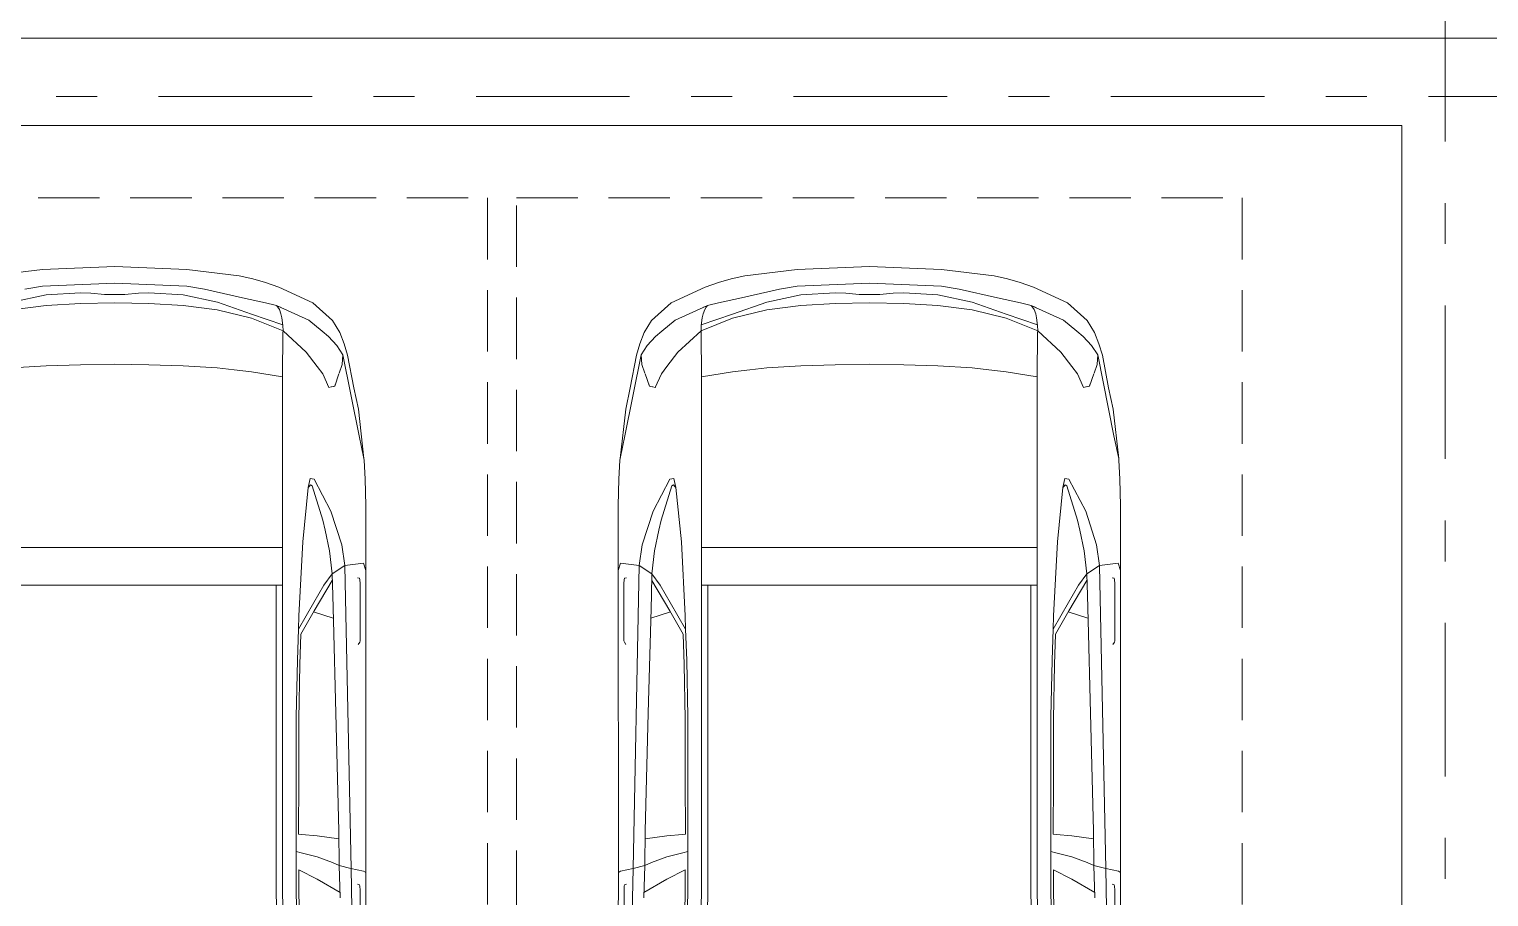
# Model space of a CAD drawing. Header units: millimetres. Extents: x 18162 to 3540582, y 72188 to 247925.
# Drawn here: x 39495 to 44523, y 93888 to 96877 of the extents above; entities that cross this region are included whole.
import ezdxf
from ezdxf.enums import TextEntityAlignment as Align

# ---------------------------------------------------------------- set-up
doc = ezdxf.new("R2010")
doc.units = ezdxf.units.MM
doc.header["$MEASUREMENT"] = 0
doc.set_wipeout_variables(frame=1)
for name, pattern in [('Double Dashed', [1093.611073, 529.166651, -211.666656, 141.111112, -211.666656]), ('Hidden Line', [317.5, 211.666667, -105.833333]), ('Wipeout_Contour', [1000, 0, -1000])]:
    doc.linetypes.add(name, pattern=pattern)
for name, color, linetype in [('Interior - Equipment', 7, 'Continuous'), ('Interior - Furniture', 7, 'Continuous'), ('Structural - Bearing', 7, 'Continuous'), ('Structural - Grid', 7, 'Continuous')]:
    doc.layers.add(name, color=color, linetype=linetype)
doc.styles.add('GENERATED_STYLE_3', font='', dxfattribs={"width": 0.8})
doc.styles.get('GENERATED_STYLE_3').set_extended_font_data('ISOCPEUR MON')

# ---------------------------------------------------------------- blocks, each defined once
blk = doc.blocks.new('Hybrid Car 27[4]_3', base_point=(39789.6, 92471.7))
at = {"layer": 'Interior - Furniture', "color": 7, "linetype": 'Continuous', "lineweight": 5}
for p, q in [((39360.1, 96026.9), (39541.3, 96049.7)), ((39541.3, 96049.7), (39789.6, 96059.4)), ((40037.9, 96049.7), (39789.6, 96059.4)), ((40219, 96026.9), (40037.9, 96049.7)), ((39541.2, 95992.3), (39480.1, 95981.3)), ((39789.6, 96002.5), (39541.2, 95992.3)), ((39789.6, 96002.5), (40037.9, 95992.3)), ((40037.9, 95992.3), (40099, 95981.3)), ((40265.3, 96017.1), (40219, 96026.9)), ((40309.5, 96004.4), (40265.3, 96017.1)), ((40355.5, 95988.1), (40309.5, 96004.4)), ((39553.6, 95961.7), (39435.8, 95936.1)), ((39553.6, 95961.7), (39671.3, 95968.8)), ((39671.3, 95968.8), (39708, 95967.2)), ((39708, 95967.2), (39754.1, 95963.5)), ((39754.1, 95963.5), (39754.1, 95963.5)), ((39789.6, 95963.1), (39754.1, 95963.5)), ((39789.6, 95963.1), (39825.1, 95963.5)), ((39871.2, 95967.2), (39825.1, 95963.5)), ((39825.1, 95963.5), (39825.1, 95963.5)), ((39907.8, 95968.8), (39871.2, 95967.2)), ((40025.5, 95961.7), (39907.8, 95968.8)), ((40025.5, 95961.7), (40143.3, 95936.1)), ((40230.5, 95951.8), (40099, 95981.3)), ((40309.6, 95934.3), (40230.5, 95951.8)), ((40472.2, 95934.8), (40355.5, 95988.1)), ((39435.9, 95909.8), (39553.7, 95925.3)), ((39553.7, 95925.3), (39671.4, 95932.5)), ((39671.4, 95932.5), (39789.6, 95934.3)), ((39907.8, 95932.5), (39789.6, 95934.3)), ((40025.5, 95925.3), (39907.8, 95932.5)), ((40143.2, 95909.8), (40025.5, 95925.3)), ((40260.9, 95881.1), (40143.2, 95909.8)), ((40143.3, 95936.1), (40260.9, 95895.4)), ((40260.9, 95895.4), (40368.6, 95858.3)), ((40342.2, 95926.7), (40309.6, 95934.3)), ((40342.2, 95926.7), (40349.6, 95924.5)), ((40342.2, 95926.7), (40342.2, 95926.7)), ((40351.9, 95919.4), (40346.9, 95925.3)), ((40349.5, 95924.5), (40363.6, 95918.1)), ((40349.6, 95924.5), (40458.7, 95875.1)), ((40357, 95911.8), (40351.9, 95919.4)), ((40362.5, 95896.9), (40357, 95911.8)), ((40365.7, 95883), (40362.5, 95896.9)), ((40540.1, 95873), (40472.2, 95934.8)), ((40369.6, 95837.8), (40260.9, 95881.1)), ((40368.9, 95856.1), (40365.7, 95883)), ((40369.6, 95837.8), (40368.9, 95856.1)), ((40458.7, 95875.1), (40504.8, 95836.7)), ((40565.4, 95832.5), (40540.1, 95873)), ((40369.2, 95832.2), (40367.9, 95679.8)), ((40369.6, 95837.8), (40369.2, 95832.2)), ((40369.2, 95832.2), (40369.2, 95832.2)), ((40369.6, 95837.8), (40449.3, 95764.5)), ((40504.8, 95836.7), (40526.3, 95818.7)), ((40526.3, 95818.7), (40554.7, 95787.4)), ((40580.1, 95793.6), (40565.4, 95832.5)), ((40592.1, 95753.5), (40580.1, 95793.6)), ((40449.3, 95764.5), (40487.1, 95714.7)), ((40554.7, 95787.4), (40576.1, 95755.7)), ((40573.8, 95722), (40576.1, 95755.7)), ((40576.1, 95755.7), (40631.9, 95476.6)), ((40613.5, 95641.2), (40592.1, 95753.5)), ((39553.7, 95717.3), (39435.9, 95709.9)), ((39671.4, 95721.1), (39553.7, 95717.3)), ((39553.7, 95717.3), (39553.7, 95717.3)), ((39789.6, 95722.9), (39671.4, 95721.1)), ((39671.4, 95721.1), (39671.4, 95721.1)), ((39789.6, 95722.9), (39907.8, 95721.1)), ((39907.8, 95721.1), (40025.4, 95717.3)), ((39907.8, 95721.1), (39907.8, 95721.1)), ((40025.4, 95717.3), (40143.2, 95709.9)), ((40025.4, 95717.3), (40025.4, 95717.3)), ((40143.2, 95709.9), (40201.3, 95703.5)), ((40143.2, 95709.9), (40143.2, 95709.9)), ((40201.3, 95703.5), (40260.9, 95697)), ((40261, 95697), (40367.9, 95679.8)), ((40487.1, 95714.7), (40506.2, 95689.6)), ((40573.8, 95722), (40563.4, 95692.3)), ((40367.9, 95091.8), (40367.9, 95679.8)), ((40527.1, 95643.2), (40506.2, 95689.6)), ((40527.2, 95643.1), (40527, 95643.5)), ((40527.1, 95643.2), (40527.1, 95643.2)), ((40527.1, 95643.2), (40527.1, 95643.2)), ((40535.6, 95644.9), (40527.2, 95643.1)), ((40536.9, 95645.2), (40535.6, 95644.9)), ((40547.5, 95647.4), (40536.9, 95645.2)), ((40547.5, 95647.4), (40543, 95646.5)), ((40562.3, 95689.2), (40547.5, 95647.4)), ((40549.3, 95652.6), (40547.5, 95647.4)), ((40629.1, 95568), (40613.5, 95641.2)), ((40648.5, 95398.1), (40629.1, 95568)), ((40631.9, 95476.6), (40648.5, 95398.1)), ((40648.9, 95392.7), (40648.5, 95398.1)), ((40652.6, 95326.9), (40648.9, 95392.7)), ((40437.3, 95110.8), (40456.5, 95298.4)), ((40463.2, 95328.7), (40456.5, 95298.4)), ((40456.5, 95298.4), (40459.5, 95301.8)), ((40464.6, 95307.5), (40459.5, 95301.8)), ((40476.5, 95327), (40463.2, 95328.7)), ((40470.1, 95304.2), (40464.6, 95307.5)), ((40506.9, 95186), (40470.1, 95304.2)), ((40534.8, 95216.7), (40476.5, 95327)), ((40654.6, 95236.1), (40652.6, 95326.9)), ((40572.5, 95101.1), (40534.8, 95216.7)), ((40654.6, 95011.8), (40654.6, 95236.1)), ((40514.4, 95151.1), (40506.9, 95186)), ((40514.4, 95151.1), (40514.4, 95151.1)), ((40529.5, 95080.4), (40514.4, 95151.1)), ((39295.9, 95091.8), (39556.7, 95091.8)), ((39556.7, 95091.8), (39789.6, 95091.8)), ((40022.5, 95091.8), (39789.6, 95091.8)), ((40283.2, 95091.8), (40022.5, 95091.8)), ((40367.9, 95091.8), (40283.2, 95091.8)), ((40368, 94961.5), (40367.9, 95091.8)), ((40424.4, 94855.4), (40437.3, 95110.8)), ((40582.1, 95029.3), (40572.5, 95101.1)), ((40529.5, 95080.4), (40538.6, 95000.6)), ((40529.5, 95080.4), (40529.5, 95080.4)), ((40646.6, 95037.1), (40582.1, 95029.3)), ((40646.6, 95037.1), (40654.6, 95011.8)), ((40510.5, 94961.1), (40538.6, 95000.6)), ((40582.1, 95029.3), (40538.6, 95000.6)), ((40538.6, 95000.6), (40540.6, 94926.2)), ((40583.8, 94970.8), (40582.1, 95029.3)), ((40633, 94985.4), (40626.2, 94987.3)), ((40654.4, 93971.8), (40654.6, 95011.8)), ((39556.7, 94961.5), (39295.9, 94961.5)), ((39789.6, 94961.5), (39556.7, 94961.5)), ((39789.6, 94961.5), (40022.5, 94961.5)), ((40022.5, 94961.5), (40283.2, 94961.5)), ((40283.2, 94961.5), (40368, 94961.5)), ((40345.7, 93900.5), (40345.6, 94961.5)), ((40345.6, 94961.5), (40357.3, 94961.5)), ((40368, 94961.5), (40368.1, 94702.7)), ((40368, 94961.5), (40368.2, 94961.5)), ((40476, 94902), (40510.5, 94961.1)), ((40476.5, 94873.1), (40539.2, 94978)), ((40603.8, 93985.6), (40583.8, 94970.8)), ((40634.2, 94980.2), (40633, 94985.4)), ((40635, 94967.1), (40634.2, 94980.2)), ((40635, 94769.3), (40635, 94967.1)), ((40422.6, 94809.6), (40476, 94902)), ((40540.6, 94926.2), (40542.9, 94840.2)), ((40422.8, 94809.9), (40424.4, 94855.4)), ((40424.4, 94855.4), (40424.4, 94855.4)), ((40431.1, 94792.4), (40467.7, 94857.6)), ((40467.7, 94857.6), (40476.5, 94873.1)), ((40542.7, 94847.6), (40474.4, 94869.4)), ((40542.9, 94840.2), (40551.4, 94520.2)), ((40418.9, 94702.7), (40422.8, 94809.8)), ((40422.5, 94809.4), (40422.6, 94809.6)), ((40431.1, 94792.4), (40427.8, 94688.7)), ((40628.2, 94756.9), (40633.6, 94764.7)), ((40635, 94769.3), (40633.6, 94764.7)), ((40368.1, 94702.7), (40368.1, 93900.5)), ((40414.7, 94508), (40418.9, 94702.7)), ((40427.8, 94688.7), (40423.8, 94500.4)), ((40414.7, 94291.8), (40414.7, 94508)), ((40423.8, 94500.4), (40423.9, 94291.7)), ((40551.4, 94520.2), (40561.7, 94115.6)), ((40414.7, 94101.7), (40414.7, 94291.8)), ((40423.9, 94291.7), (40422.9, 94104.2)), ((40414.7, 94043.9), (40414.7, 94101.7)), ((40422.9, 94104.2), (40433.1, 94102.7)), ((40433.1, 94102.7), (40487.5, 94098)), ((40487.5, 94098), (40561.9, 94088.1)), ((40561.7, 94115.6), (40562.8, 93995.9)), ((40432.1, 94039.2), (40414.5, 94043.9)), ((40414.5, 94043.9), (40414.5, 94043.9)), ((40414.5, 94043.9), (40414.5, 94043.9)), ((40414.5, 94043.9), (40414.8, 93900.5)), ((40487.5, 94025.3), (40432.1, 94039.2)), ((40539.8, 94005.5), (40487.5, 94025.3)), ((40562.8, 93995.9), (40539.8, 94005.5)), ((40562.8, 93995.9), (40603.6, 93985.6)), ((40562.8, 93995.9), (40566.8, 93884.4)), ((40603.6, 93985.6), (40647.3, 93976.3)), ((40620.6, 93059.2), (40603.8, 93985.6)), ((40424, 93980.4), (40423.7, 93900.5)), ((40487.5, 93948.3), (40424, 93980.4)), ((40566.1, 93902.9), (40487.5, 93948.3)), ((40632.9, 93929.3), (40626.1, 93931.1)), ((40647.3, 93976.3), (40654.4, 93971.8)), ((40654.6, 93065.8), (40654.4, 93971.8)), ((40345.7, 93900.5), (40350.3, 93731.8)), ((40368.1, 93900.5), (40372.7, 93731.8)), ((40414.8, 93900.5), (40419.5, 93731.8)), ((40423.7, 93900.5), (40428.4, 93731.8)), ((40634, 93924.1), (40632.9, 93929.3)), ((40634.9, 93911), (40634, 93924.1)), ((40634.8, 93713.2), (40634.9, 93911))]:
    blk.add_line(p, q, dxfattribs=at)
blk = doc.blocks.new('Hybrid Car 27[5]_3', base_point=(42389.6, 92471.7))
at = {"layer": 'Interior - Furniture', "color": 7, "linetype": 'Continuous', "lineweight": 5}
for p, q in [((41960.1, 96026.9), (42141.3, 96049.7)), ((42141.3, 96049.7), (42389.6, 96059.4)), ((42637.9, 96049.7), (42389.6, 96059.4)), ((42819, 96026.9), (42637.9, 96049.7)), ((41823.6, 95988.1), (41869.7, 96004.4)), ((41869.7, 96004.4), (41913.9, 96017.1)), ((41913.9, 96017.1), (41960.1, 96026.9)), ((42141.2, 95992.3), (42080.1, 95981.3)), ((42389.6, 96002.5), (42141.2, 95992.3)), ((42389.6, 96002.5), (42637.9, 95992.3)), ((42637.9, 95992.3), (42699, 95981.3)), ((42865.3, 96017.1), (42819, 96026.9)), ((42909.5, 96004.4), (42865.3, 96017.1)), ((42955.5, 95988.1), (42909.5, 96004.4)), ((41707, 95934.8), (41823.6, 95988.1)), ((41869.6, 95934.3), (41948.6, 95951.8)), ((41948.6, 95951.8), (42080.1, 95981.3)), ((42153.6, 95961.7), (42035.8, 95936.1)), ((42153.6, 95961.7), (42271.3, 95968.8)), ((42271.3, 95968.8), (42308, 95967.2)), ((42308, 95967.2), (42354.1, 95963.5)), ((42354.1, 95963.5), (42354.1, 95963.5)), ((42389.6, 95963.1), (42354.1, 95963.5)), ((42389.6, 95963.1), (42425.1, 95963.5)), ((42471.2, 95967.2), (42425.1, 95963.5)), ((42425.1, 95963.5), (42425.1, 95963.5)), ((42507.8, 95968.8), (42471.2, 95967.2)), ((42625.5, 95961.7), (42507.8, 95968.8)), ((42625.5, 95961.7), (42743.3, 95936.1)), ((42830.5, 95951.8), (42699, 95981.3)), ((42909.6, 95934.3), (42830.5, 95951.8)), ((43072.2, 95934.8), (42955.5, 95988.1)), ((41639.1, 95873), (41707, 95934.8)), ((41829.6, 95924.5), (41720.4, 95875.1)), ((41918.2, 95895.4), (41810.5, 95858.3)), ((41813.5, 95883), (41816.6, 95896.9)), ((41829.6, 95924.5), (41815.5, 95918.1)), ((41816.6, 95896.9), (41822.2, 95911.8)), ((41822.2, 95911.8), (41827.2, 95919.4)), ((41827.2, 95919.4), (41832.3, 95925.3)), ((41836.9, 95926.7), (41829.6, 95924.5)), ((41836.9, 95926.7), (41869.6, 95934.3)), ((41836.9, 95926.7), (41836.9, 95926.7)), ((42035.8, 95936.1), (41918.2, 95895.4)), ((41918.2, 95881.1), (42035.9, 95909.8)), ((42035.9, 95909.8), (42153.7, 95925.3)), ((42153.7, 95925.3), (42271.4, 95932.5)), ((42271.4, 95932.5), (42389.6, 95934.3)), ((42507.8, 95932.5), (42389.6, 95934.3)), ((42625.5, 95925.3), (42507.8, 95932.5)), ((42743.2, 95909.8), (42625.5, 95925.3)), ((42860.9, 95881.1), (42743.2, 95909.8)), ((42743.3, 95936.1), (42860.9, 95895.4)), ((42860.9, 95895.4), (42968.6, 95858.3)), ((42942.2, 95926.7), (42909.6, 95934.3)), ((42942.2, 95926.7), (42949.6, 95924.5)), ((42942.2, 95926.7), (42942.2, 95926.7)), ((42951.9, 95919.4), (42946.9, 95925.3)), ((42949.5, 95924.5), (42963.6, 95918.1)), ((42949.6, 95924.5), (43058.7, 95875.1)), ((42957, 95911.8), (42951.9, 95919.4)), ((42962.5, 95896.9), (42957, 95911.8)), ((42965.7, 95883), (42962.5, 95896.9)), ((43140.1, 95873), (43072.2, 95934.8)), ((41613.8, 95832.5), (41639.1, 95873)), ((41720.4, 95875.1), (41674.3, 95836.7)), ((41809.6, 95837.8), (41918.2, 95881.1)), ((41809.6, 95837.8), (41810.3, 95856.1)), ((41810.3, 95856.1), (41813.5, 95883)), ((42969.6, 95837.8), (42860.9, 95881.1)), ((42968.9, 95856.1), (42965.7, 95883)), ((42969.6, 95837.8), (42968.9, 95856.1)), ((43058.7, 95875.1), (43104.8, 95836.7)), ((43165.4, 95832.5), (43140.1, 95873)), ((41587.1, 95753.5), (41599.1, 95793.6)), ((41599.1, 95793.6), (41613.8, 95832.5)), ((41652.8, 95818.7), (41624.4, 95787.4)), ((41674.3, 95836.7), (41652.8, 95818.7)), ((41809.6, 95837.8), (41729.9, 95764.5)), ((41809.6, 95837.8), (41810, 95832.2)), ((41810, 95832.2), (41811.3, 95679.8)), ((41810, 95832.2), (41810, 95832.2)), ((42969.2, 95832.2), (42967.9, 95679.8)), ((42969.6, 95837.8), (42969.2, 95832.2)), ((42969.2, 95832.2), (42969.2, 95832.2)), ((42969.6, 95837.8), (43049.3, 95764.5)), ((43104.8, 95836.7), (43126.3, 95818.7)), ((43126.3, 95818.7), (43154.7, 95787.4)), ((43180.1, 95793.6), (43165.4, 95832.5)), ((43192.1, 95753.5), (43180.1, 95793.6)), ((41603.1, 95755.7), (41547.3, 95476.6)), ((41565.6, 95641.2), (41587.1, 95753.5)), ((41624.4, 95787.4), (41603.1, 95755.7)), ((41605.3, 95722), (41603.1, 95755.7)), ((41729.9, 95764.5), (41692, 95714.7)), ((43049.3, 95764.5), (43087.1, 95714.7)), ((43154.7, 95787.4), (43176.1, 95755.7)), ((43173.8, 95722), (43176.1, 95755.7)), ((43176.1, 95755.7), (43231.9, 95476.6)), ((43213.5, 95641.2), (43192.1, 95753.5)), ((41605.3, 95722), (41615.8, 95692.3)), ((41692, 95714.7), (41672.9, 95689.6)), ((41918.2, 95697), (41811.3, 95679.8)), ((41977.8, 95703.5), (41918.2, 95697)), ((42035.9, 95709.9), (41977.8, 95703.5)), ((42153.7, 95717.3), (42035.9, 95709.9)), ((42035.9, 95709.9), (42035.9, 95709.9)), ((42271.4, 95721.1), (42153.7, 95717.3)), ((42153.7, 95717.3), (42153.7, 95717.3)), ((42389.6, 95722.9), (42271.4, 95721.1)), ((42271.4, 95721.1), (42271.4, 95721.1)), ((42389.6, 95722.9), (42507.8, 95721.1)), ((42507.8, 95721.1), (42625.4, 95717.3)), ((42507.8, 95721.1), (42507.8, 95721.1)), ((42625.4, 95717.3), (42743.2, 95709.9)), ((42625.4, 95717.3), (42625.4, 95717.3)), ((42743.2, 95709.9), (42801.3, 95703.5)), ((42743.2, 95709.9), (42743.2, 95709.9)), ((42801.3, 95703.5), (42860.9, 95697)), ((42861, 95697), (42967.9, 95679.8)), ((43087.1, 95714.7), (43106.2, 95689.6)), ((43173.8, 95722), (43163.4, 95692.3)), ((41550, 95568), (41565.6, 95641.2)), ((41616.9, 95689.2), (41631.7, 95647.4)), ((41629.8, 95652.6), (41631.7, 95647.4)), ((41631.7, 95647.4), (41642.2, 95645.2)), ((41631.7, 95647.4), (41636.2, 95646.5)), ((41642.2, 95645.2), (41643.6, 95644.9)), ((41643.6, 95644.9), (41652, 95643.1)), ((41652, 95643.2), (41672.9, 95689.6)), ((41652, 95643.1), (41652.2, 95643.5)), ((41652, 95643.2), (41652, 95643.2)), ((41652, 95643.2), (41652, 95643.2)), ((41811.3, 95091.8), (41811.3, 95679.8)), ((42967.9, 95091.8), (42967.9, 95679.8)), ((43127.1, 95643.2), (43106.2, 95689.6)), ((43127.2, 95643.1), (43127, 95643.5)), ((43127.1, 95643.2), (43127.1, 95643.2)), ((43127.1, 95643.2), (43127.1, 95643.2)), ((43135.6, 95644.9), (43127.2, 95643.1)), ((43136.9, 95645.2), (43135.6, 95644.9)), ((43147.5, 95647.4), (43136.9, 95645.2)), ((43147.5, 95647.4), (43143, 95646.5)), ((43162.3, 95689.2), (43147.5, 95647.4)), ((43149.3, 95652.6), (43147.5, 95647.4)), ((43229.1, 95568), (43213.5, 95641.2)), ((41530.6, 95398.1), (41550, 95568)), ((43248.5, 95398.1), (43229.1, 95568)), ((41547.3, 95476.6), (41530.6, 95398.1)), ((43231.9, 95476.6), (43248.5, 95398.1)), ((41526.5, 95326.9), (41530.3, 95392.7)), ((41530.3, 95392.7), (41530.6, 95398.1)), ((43248.9, 95392.7), (43248.5, 95398.1)), ((43252.6, 95326.9), (43248.9, 95392.7)), ((41524.6, 95236.1), (41526.5, 95326.9)), ((41644.3, 95216.7), (41702.6, 95327)), ((41672.2, 95186), (41709.1, 95304.2)), ((41702.6, 95327), (41715.9, 95328.7)), ((41709.1, 95304.2), (41714.5, 95307.5)), ((41714.5, 95307.5), (41719.6, 95301.8)), ((41715.9, 95328.7), (41722.7, 95298.4)), ((41722.7, 95298.4), (41719.6, 95301.8)), ((41741.9, 95110.8), (41722.7, 95298.4)), ((43037.3, 95110.8), (43056.5, 95298.4)), ((43063.2, 95328.7), (43056.5, 95298.4)), ((43056.5, 95298.4), (43059.5, 95301.8)), ((43064.6, 95307.5), (43059.5, 95301.8)), ((43076.5, 95327), (43063.2, 95328.7)), ((43070.1, 95304.2), (43064.6, 95307.5)), ((43106.9, 95186), (43070.1, 95304.2)), ((43134.8, 95216.7), (43076.5, 95327)), ((43254.6, 95236.1), (43252.6, 95326.9)), ((41524.6, 95011.8), (41524.6, 95236.1)), ((41606.7, 95101.1), (41644.3, 95216.7)), ((43172.5, 95101.1), (43134.8, 95216.7)), ((43254.6, 95011.8), (43254.6, 95236.1)), ((41649.6, 95080.4), (41664.7, 95151.1)), ((41664.7, 95151.1), (41672.2, 95186)), ((41664.7, 95151.1), (41664.7, 95151.1)), ((43114.4, 95151.1), (43106.9, 95186)), ((43114.4, 95151.1), (43114.4, 95151.1)), ((43129.5, 95080.4), (43114.4, 95151.1)), ((41597, 95029.3), (41606.7, 95101.1)), ((41754.7, 94855.4), (41741.9, 95110.8)), ((41811.2, 94961.5), (41811.2, 95091.8)), ((41811.2, 95091.8), (41895.9, 95091.8)), ((41895.9, 95091.8), (42156.7, 95091.8)), ((42156.7, 95091.8), (42389.6, 95091.8)), ((42622.5, 95091.8), (42389.6, 95091.8)), ((42883.2, 95091.8), (42622.5, 95091.8)), ((42967.9, 95091.8), (42883.2, 95091.8)), ((42968, 94961.5), (42967.9, 95091.8)), ((43024.4, 94855.4), (43037.3, 95110.8)), ((43182.1, 95029.3), (43172.5, 95101.1)), ((41532.6, 95037.1), (41524.6, 95011.8)), ((41532.6, 95037.1), (41597, 95029.3)), ((41649.6, 95080.4), (41640.5, 95000.6)), ((41649.6, 95080.4), (41649.6, 95080.4)), ((43129.5, 95080.4), (43138.6, 95000.6)), ((43129.5, 95080.4), (43129.5, 95080.4)), ((43246.6, 95037.1), (43182.1, 95029.3)), ((43246.6, 95037.1), (43254.6, 95011.8)), ((41524.7, 93971.8), (41524.6, 95011.8)), ((41546.1, 94985.4), (41552.9, 94987.3)), ((41595.3, 94970.8), (41597, 95029.3)), ((41597, 95029.3), (41640.5, 95000.6)), ((41640.5, 95000.6), (41638.5, 94926.2)), ((41668.7, 94961.1), (41640.5, 95000.6)), ((43110.5, 94961.1), (43138.6, 95000.6)), ((43182.1, 95029.3), (43138.6, 95000.6)), ((43138.6, 95000.6), (43140.6, 94926.2)), ((43183.8, 94970.8), (43182.1, 95029.3)), ((43233, 94985.4), (43226.2, 94987.3)), ((43254.4, 93971.8), (43254.6, 95011.8)), ((41544.1, 94967.1), (41545, 94980.2)), ((41544.2, 94769.3), (41544.1, 94967.1)), ((41545, 94980.2), (41546.1, 94985.4)), ((41575.4, 93985.6), (41595.3, 94970.8)), ((41702.6, 94873.1), (41639.9, 94978)), ((41703.2, 94902), (41668.7, 94961.1)), ((41811.2, 94961.5), (41811, 94702.7)), ((41811.1, 94961.5), (41811, 94961.5)), ((41895.9, 94961.5), (41811.2, 94961.5)), ((41833.5, 94961.5), (41821.8, 94961.5)), ((41833.5, 93900.5), (41833.5, 94961.5)), ((42156.7, 94961.5), (41895.9, 94961.5)), ((42389.6, 94961.5), (42156.7, 94961.5)), ((42389.6, 94961.5), (42622.5, 94961.5)), ((42622.5, 94961.5), (42883.2, 94961.5)), ((42883.2, 94961.5), (42968, 94961.5)), ((42945.7, 93900.5), (42945.6, 94961.5)), ((42945.6, 94961.5), (42957.3, 94961.5)), ((42968, 94961.5), (42968.1, 94702.7)), ((42968, 94961.5), (42968.2, 94961.5)), ((43076, 94902), (43110.5, 94961.1)), ((43076.5, 94873.1), (43139.2, 94978)), ((43203.8, 93985.6), (43183.8, 94970.8)), ((43234.2, 94980.2), (43233, 94985.4)), ((43235, 94967.1), (43234.2, 94980.2)), ((43235, 94769.3), (43235, 94967.1)), ((41638.5, 94926.2), (41636.2, 94840.2)), ((41756.6, 94809.6), (41703.2, 94902)), ((43022.6, 94809.6), (43076, 94902)), ((43140.6, 94926.2), (43142.9, 94840.2)), ((41636.2, 94840.2), (41627.7, 94520.2)), ((41636.4, 94847.6), (41704.8, 94869.4)), ((41711.5, 94857.6), (41702.6, 94873.1)), ((41748.1, 94792.4), (41711.5, 94857.6)), ((41754.7, 94855.4), (41754.7, 94855.4)), ((41756.4, 94809.9), (41754.7, 94855.4)), ((43022.8, 94809.9), (43024.4, 94855.4)), ((43024.4, 94855.4), (43024.4, 94855.4)), ((43031.1, 94792.4), (43067.7, 94857.6)), ((43067.7, 94857.6), (43076.5, 94873.1)), ((43142.7, 94847.6), (43074.4, 94869.4)), ((43142.9, 94840.2), (43151.4, 94520.2)), ((41748.1, 94792.4), (41751.4, 94688.7)), ((41760.2, 94702.7), (41756.4, 94809.8)), ((41756.6, 94809.4), (41756.6, 94809.6)), ((43018.9, 94702.7), (43022.8, 94809.8)), ((43022.5, 94809.4), (43022.6, 94809.6)), ((43031.1, 94792.4), (43027.8, 94688.7)), ((41544.2, 94769.3), (41545.5, 94764.7)), ((41551, 94756.9), (41545.5, 94764.7)), ((43228.2, 94756.9), (43233.6, 94764.7)), ((43235, 94769.3), (43233.6, 94764.7)), ((41751.4, 94688.7), (41755.3, 94500.4)), ((41764.5, 94508), (41760.2, 94702.7)), ((41811, 94702.7), (41811, 93900.5)), ((42968.1, 94702.7), (42968.1, 93900.5)), ((43014.7, 94508), (43018.9, 94702.7)), ((43027.8, 94688.7), (43023.8, 94500.4)), ((41627.7, 94520.2), (41617.5, 94115.6)), ((41755.3, 94500.4), (41755.3, 94291.7)), ((41764.5, 94291.8), (41764.5, 94508)), ((43014.7, 94291.8), (43014.7, 94508)), ((43023.8, 94500.4), (43023.9, 94291.7)), ((43151.4, 94520.2), (43161.7, 94115.6)), ((41755.3, 94291.7), (41756.3, 94104.2)), ((41764.5, 94101.7), (41764.5, 94291.8)), ((43014.7, 94101.7), (43014.7, 94291.8)), ((43023.9, 94291.7), (43022.9, 94104.2)), ((41617.5, 94115.6), (41616.4, 93995.9)), ((41691.6, 94098), (41617.2, 94088.1)), ((41746, 94102.7), (41691.6, 94098)), ((41756.3, 94104.2), (41746, 94102.7)), ((41764.5, 94043.9), (41764.5, 94101.7)), ((43014.7, 94043.9), (43014.7, 94101.7)), ((43022.9, 94104.2), (43033.1, 94102.7)), ((43033.1, 94102.7), (43087.5, 94098)), ((43087.5, 94098), (43161.9, 94088.1)), ((43161.7, 94115.6), (43162.8, 93995.9)), ((41691.6, 94025.3), (41747, 94039.2)), ((41747, 94039.2), (41764.6, 94043.9)), ((41764.6, 94043.9), (41764.3, 93900.5)), ((41764.6, 94043.9), (41764.6, 94043.9)), ((41764.6, 94043.9), (41764.6, 94043.9)), ((43032.1, 94039.2), (43014.5, 94043.9)), ((43014.5, 94043.9), (43014.5, 94043.9)), ((43014.5, 94043.9), (43014.5, 94043.9)), ((43014.5, 94043.9), (43014.8, 93900.5)), ((43087.5, 94025.3), (43032.1, 94039.2)), ((41575.6, 93985.6), (41531.8, 93976.3)), ((41558.5, 93059.2), (41575.4, 93985.6)), ((41616.4, 93995.9), (41575.6, 93985.6)), ((41616.4, 93995.9), (41612.4, 93884.4)), ((41616.4, 93995.9), (41639.3, 94005.5)), ((41639.3, 94005.5), (41691.6, 94025.3)), ((43139.8, 94005.5), (43087.5, 94025.3)), ((43162.8, 93995.9), (43139.8, 94005.5)), ((43162.8, 93995.9), (43203.6, 93985.6)), ((43162.8, 93995.9), (43166.8, 93884.4)), ((43203.6, 93985.6), (43247.3, 93976.3)), ((43220.6, 93059.2), (43203.8, 93985.6)), ((41524.6, 93065.8), (41524.7, 93971.8)), ((41531.8, 93976.3), (41524.7, 93971.8)), ((41546.2, 93929.3), (41553.1, 93931.1)), ((41613, 93902.9), (41691.6, 93948.3)), ((41691.6, 93948.3), (41755.1, 93980.4)), ((41755.1, 93980.4), (41755.4, 93900.5)), ((43024, 93980.4), (43023.7, 93900.5)), ((43087.5, 93948.3), (43024, 93980.4)), ((43166.1, 93902.9), (43087.5, 93948.3)), ((43232.9, 93929.3), (43226.1, 93931.1)), ((43247.3, 93976.3), (43254.4, 93971.8)), ((43254.6, 93065.8), (43254.4, 93971.8)), ((41544.3, 93911), (41545.1, 93924.1)), ((41544.3, 93713.2), (41544.3, 93911)), ((41545.1, 93924.1), (41546.2, 93929.3)), ((41755.4, 93900.5), (41750.8, 93731.8)), ((41764.3, 93900.5), (41759.7, 93731.8)), ((41811, 93900.5), (41806.4, 93731.8)), ((41833.5, 93900.5), (41828.9, 93731.8)), ((42945.7, 93900.5), (42950.3, 93731.8)), ((42968.1, 93900.5), (42972.7, 93731.8)), ((43014.8, 93900.5), (43019.5, 93731.8)), ((43023.7, 93900.5), (43028.4, 93731.8)), ((43234, 93924.1), (43232.9, 93929.3)), ((43234.9, 93911), (43234, 93924.1)), ((43234.8, 93713.2), (43234.9, 93911))]:
    blk.add_line(p, q, dxfattribs=at)
blk = doc.blocks.new('Standard grid marker[20]_3', base_point=(18162.3, 96645.7))
at = {"layer": 'Structural - Grid', "color": 13, "linetype": 'Double Dashed', "lineweight": 13}
blk.add_line((19162.3, 96645.7), (53724.4, 96645.7), dxfattribs=at)
at = {"layer": 'Structural - Grid', "color": 13, "lineweight": 13, "style": 'GENERATED_STYLE_3'}
blk.add_attdef('AC_MarkerText_1', text='', height=250, rotation=180, dxfattribs=at).set_placement((55024.4, 96520.7), align=Align.TOP_CENTER)
blk = doc.blocks.new('Standard grid marker[21]_3', base_point=(44373.5, 72524.1))
at = {"layer": 'Structural - Grid', "color": 13, "linetype": 'Double Dashed', "lineweight": 13}
blk.add_line((44373.5, 73524.1), (44373.5, 100185.5), dxfattribs=at)
at = {"layer": 'Structural - Grid', "color": 13, "lineweight": 13, "style": 'GENERATED_STYLE_3'}
blk.add_attdef('AC_MarkerText_1', text='', height=250, rotation=180, dxfattribs=at).set_placement((44373.5, 101360.5), align=Align.TOP_CENTER)

msp = doc.modelspace()

# ---------------------------------------------------------------- linework, layer by layer
at = {"layer": 'Interior - Equipment', "color": 7, "linetype": 'Hidden Line', "lineweight": 5}
for points in [[(38573.5, 96295.7), (41073.5, 96295.7), (41073.5, 91295.7), (38573.5, 91295.7)], [(41173.5, 96295.7), (43673.5, 96295.7), (43673.5, 91295.7), (41173.5, 91295.7)]]:
    msp.add_lwpolyline(points, close=True, dxfattribs=at)

# ---------------------------------------------------------------- block references
at = {"layer": 'Interior - Furniture', "color": 7, "linetype": 'Continuous', "lineweight": 5}
for name, p in [('Hybrid Car 27[4]_3', (39789.6, 92471.7)), ('Hybrid Car 27[5]_3', (42389.6, 92471.7))]:
    msp.add_blockref(name, p, dxfattribs=at)

# ---------------------------------------------------------------- wipeouts: each hides what was drawn before it
at = {"color": 254, "linetype": 'Wipeout_Contour', "lineweight": 0, "ltscale": 413190.95504}
msp.add_wipeout([(44223.5, 89995.7), (44523.5, 89995.7), (44523.5, 96545.7), (44223.5, 96545.7)], dxfattribs=at).dxf.layer = 'Structural - Bearing'

# ---------------------------------------------------------------- next in the draw order: linework, layer by layer
at = {"layer": 'Structural - Bearing', "color": 7, "linetype": 'Continuous', "lineweight": 20, "flags": 128}
msp.add_lwpolyline([(44223.5, 96545.7), (44223.5, 91295.7)], dxfattribs=at)

# ---------------------------------------------------------------- next in the draw order: wipeouts: each hides what was drawn before it
at = {"color": 254, "linetype": 'Wipeout_Contour', "lineweight": 0, "ltscale": 423252.155567}
msp.add_wipeout([(50673.5, 96845.7), (33873.5, 96845.7), (33873.5, 96545.7), (50673.5, 96545.7)], dxfattribs=at).dxf.layer = 'Structural - Bearing'

# ---------------------------------------------------------------- next in the draw order: linework, layer by layer
at = {"layer": 'Structural - Bearing', "color": 7, "linetype": 'Continuous', "lineweight": 13, "flags": 128}
msp.add_lwpolyline([(20773.5, 78545.7), (20773.5, 96845.7), (35273.5, 96845.7), (37773.5, 96845.7), (37773.5, 96845.7), (50973.5, 96845.8), (50973.5, 78545.7)], close=True, dxfattribs=at)
at = {"layer": 'Structural - Bearing', "color": 7, "linetype": 'Continuous', "lineweight": 20, "flags": 128}
for points in [[(50673.5, 96845.7), (33873.5, 96845.7)], [(38073.7, 96545.7), (44223.5, 96545.7)]]:
    msp.add_lwpolyline(points, dxfattribs=at)

# ---------------------------------------------------------------- next in the draw order: block references
at = {"layer": 'Structural - Grid', "color": 13, "linetype": 'Continuous', "lineweight": 13}
for name, p in [('Standard grid marker[21]_3', (44373.5, 72524.1)), ('Standard grid marker[20]_3', (18162.3, 96645.7))]:
    msp.add_blockref(name, p, dxfattribs=at)

doc.saveas('drawing.dxf')
